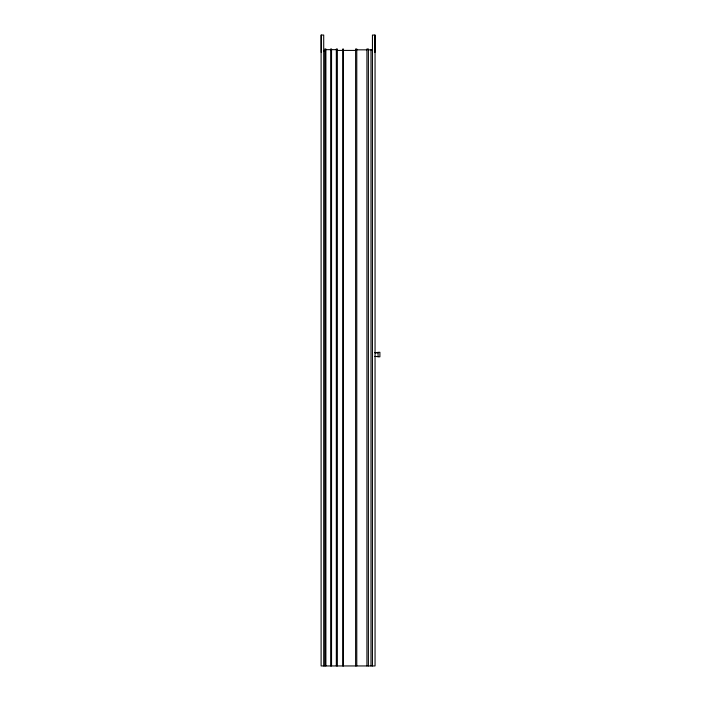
<?xml version="1.0" encoding="UTF-8"?>
<svg xmlns="http://www.w3.org/2000/svg" width="701" height="701" viewBox="0 0 701 701"><rect width="100%" height="100%" fill="white"/><g stroke="black" fill="none" stroke-linecap="round" stroke-linejoin="round"><path stroke-width="1.05" d="M378.067 352.813L374.851 352.726L379.898 352.261L379.898 356.844L374.851 356.362M325.886 49.666L330.67 49.666M331.547 49.666L336.331 49.666M356.783 49.841L366.93 49.841M368.384 49.841L372.441 49.841M337.347 50.419L342.789 50.419M343.367 50.419L355.617 50.419M323.713 51.007L324.87 51.007M378.067 352.261L378.067 356.844M374.912 35.05L374.912 52.452M372.441 665.95L372.441 35.05L375.053 35.05L375.053 665.95L321.102 665.95L321.102 35.05L323.713 35.05L323.713 665.95M370.995 49.841L370.995 665.95M368.384 665.95L368.384 48.974L366.93 48.974L366.93 665.95M356.783 665.95L356.783 48.974L355.617 48.974L355.617 665.95M343.367 665.95L343.367 48.974L342.789 48.974L342.789 665.95M337.347 665.95L337.347 48.974L336.331 48.974L336.331 665.95M331.547 665.95L331.547 48.974L330.67 48.974L330.67 665.95M325.886 665.95L325.886 48.974L324.87 48.974L324.87 665.95M321.251 35.05L321.251 52.452"/></g></svg>
